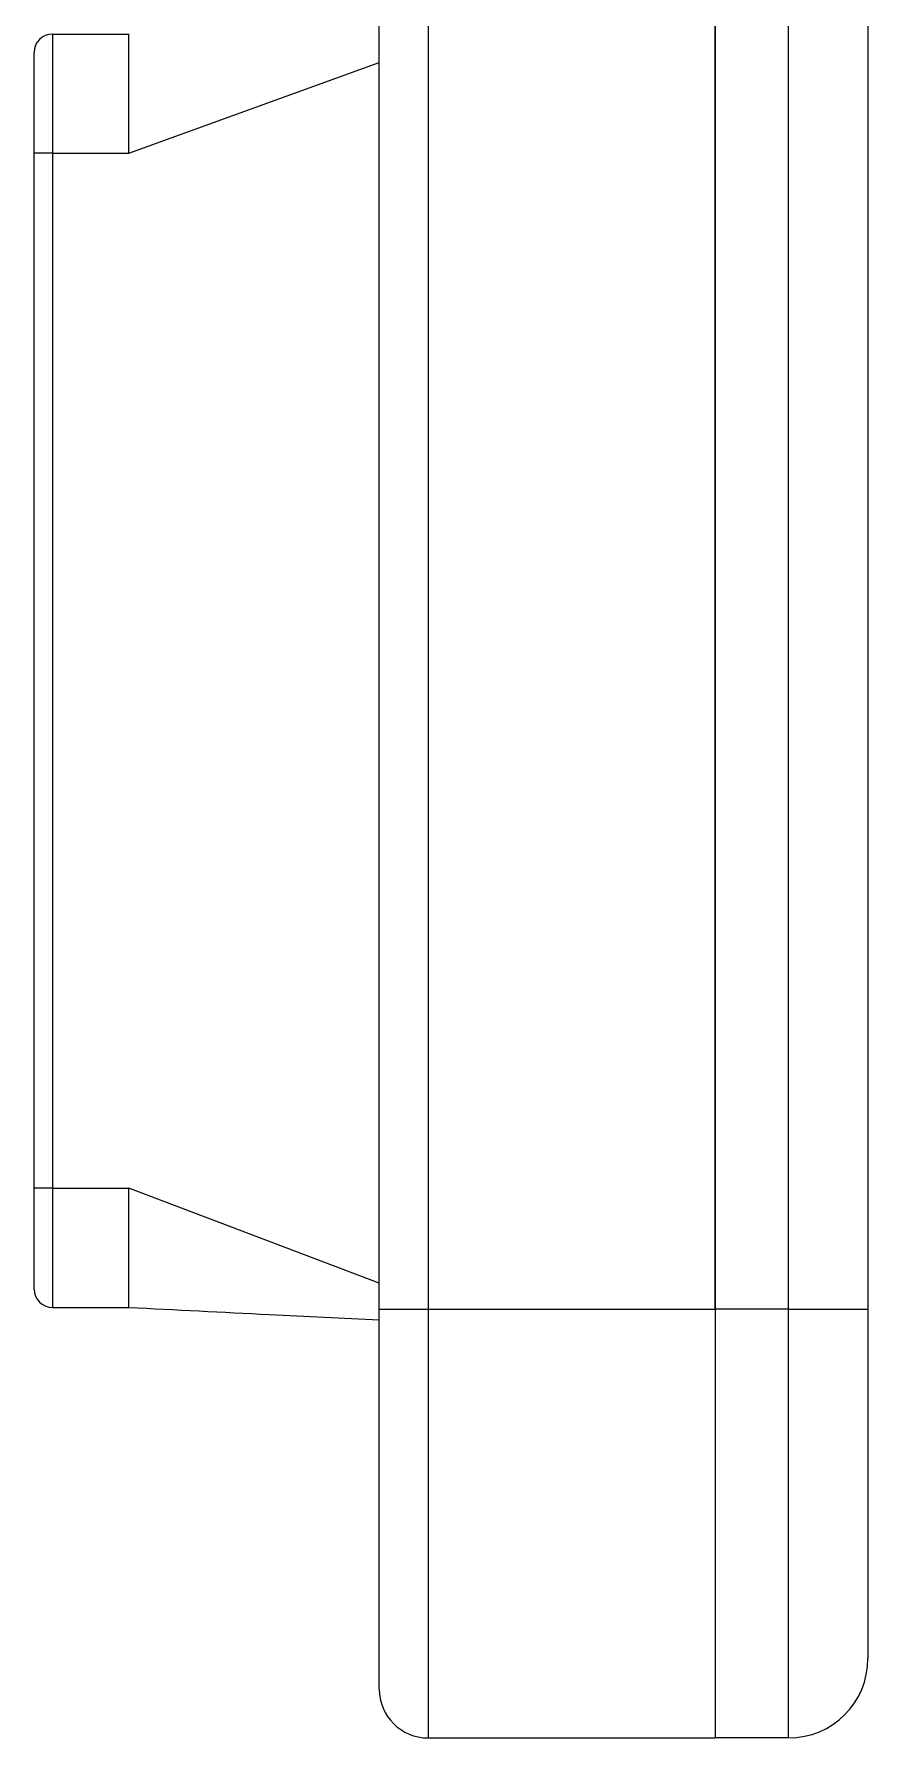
# Model space of a CAD drawing. Header units: millimetres. Extents: x 392 to 586, y 927 to 1144.
# Drawn here: x 558.5 to 585.8, y 985.9 to 1041.7 of the extents above; entities that cross this region are included whole.
import ezdxf

# ---------------------------------------------------------------- set-up
doc = ezdxf.new("R2010")
doc.units = ezdxf.units.MM

msp = doc.modelspace()

# ---------------------------------------------------------------- linework, layer by layer
at = {"color": 7, "linetype": 'Continuous', "lineweight": 25}
for p, q in [((580.829, 1089.854), (580.829, 999.956)), ((583.229, 999.956), (583.229, 1089.854)), ((585.829, 1089.854), (585.829, 999.957)), ((569.829, 999.956), (569.829, 1069.407)), ((571.429, 1069.407), (571.429, 999.956)), ((580.829, 999.956), (580.829, 1046.226)), ((559.129, 1041.688), (559.129, 1037.788)), ((559.129, 1041.688), (561.629, 1041.688)), ((558.529, 1037.788), (558.529, 1041.088)), ((561.629, 1037.788), (569.829, 1040.758)), ((561.629, 1039.677), (561.629, 1040.166)), ((561.629, 1039.195), (561.629, 1039.677)), ((558.529, 1003.911), (558.529, 1037.788)), ((559.129, 1037.788), (558.529, 1037.788)), ((559.129, 1037.788), (561.629, 1037.788)), ((559.129, 1037.788), (559.129, 1003.911)), ((559.129, 1003.911), (558.529, 1003.911)), ((558.529, 1000.611), (558.529, 1003.911)), ((559.129, 1003.911), (559.129, 1000.011)), ((559.129, 1003.911), (561.629, 1003.911)), ((569.829, 1000.799), (561.629, 1003.911)), ((559.129, 1000.011), (561.629, 1000.011)), ((569.829, 999.956), (571.429, 999.956)), ((569.829, 987.519), (569.829, 999.956)), ((571.429, 999.956), (580.829, 999.956)), ((571.429, 999.956), (571.429, 985.919)), ((583.229, 999.956), (580.829, 999.956)), ((580.829, 999.956), (580.829, 985.919)), ((583.229, 985.919), (583.229, 999.956)), ((585.829, 999.957), (585.829, 988.519)), ((571.429, 985.919), (580.829, 985.919)), ((583.229, 985.919), (580.829, 985.919))]:
    msp.add_line(p, q, dxfattribs=at)
at = {"color": 7, "linetype": 'Continuous', "lineweight": 25, "flags": 128}
msp.add_lwpolyline([(583.229, 999.956), (583.737, 999.956), (584.224, 999.956), (584.674, 999.957), (585.068, 999.957), (585.391, 999.957), (585.631, 999.957), (585.779, 999.957), (585.829, 999.957)], dxfattribs=at)
at = {"color": 7, "linetype": 'Continuous', "lineweight": 25}
for centre, radius, start, end in [((559.129, 1041.088), 0.6, 90, 180), ((559.129, 1000.611), 0.6, 180, 270), ((583.229, 988.519), 2.6, 270, 0), ((571.429, 987.519), 1.6, 180, 270)]:
    msp.add_arc(centre, radius, start, end, dxfattribs=at)
for points in [[(561.629, 1040.166), (561.629, 1040.39), (561.629, 1040.838), (561.629, 1041.314), (561.629, 1041.629), (561.629, 1041.668), (561.629, 1041.688)], [(561.629, 1037.788), (561.629, 1038.028), (561.629, 1038.51), (561.629, 1038.967), (561.629, 1039.195)], [(561.629, 1001.533), (561.629, 1001.896), (561.629, 1002.622), (561.629, 1003.482), (561.629, 1003.911)], [(561.629, 1000.011), (561.629, 1000.031), (561.629, 1000.07), (561.629, 1000.386), (561.629, 1000.862), (561.629, 1001.309), (561.629, 1001.533)]]:
    msp.add_open_spline(points, degree=3, dxfattribs=at)
msp.add_open_spline([(561.629, 1000.011), (563.166, 999.934), (565.914, 999.796), (568.631, 999.66), (569.829, 999.6)], degree=3, knots=[0, 0, 0, 0, 0.559104, 1, 1, 1, 1], dxfattribs=at)

doc.saveas('drawing.dxf')
